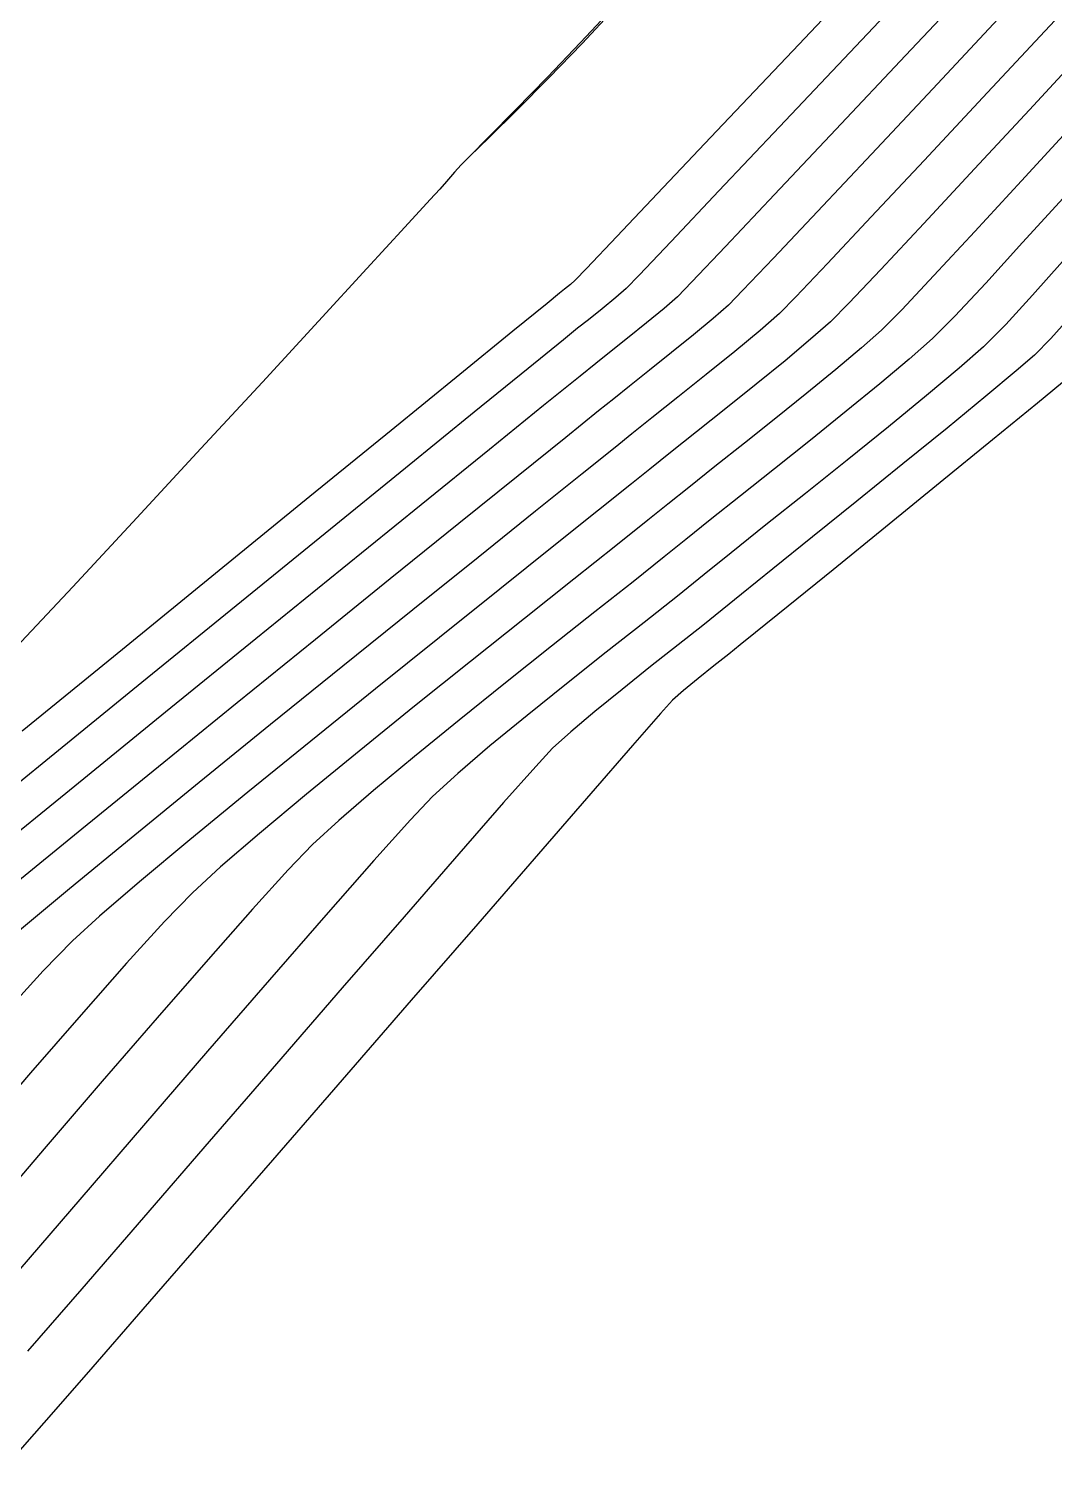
# Model space of a CAD drawing. Header units: metres. Extents: x 708868 to 711043, y 5411316 to 5413138.
# Drawn here: x 709867.97 to 709890.03, y 5411788.65 to 5411819.4 of the extents above; entities that cross this region are included whole.
import ezdxf

# ---------------------------------------------------------------- set-up
doc = ezdxf.new("R2010")
doc.units = ezdxf.units.M
for name, color, linetype in [('Rionegro 2010_Contours', 7, 'Continuous'), ('Rionegro 2014_Contours', 7, 'Continuous'), ('Rionegro 2018_Contours', 7, 'Continuous')]:
    doc.layers.add(name, color=color, linetype=linetype)

msp = doc.modelspace()

# ---------------------------------------------------------------- linework, layer by layer
at = {"layer": 'Rionegro 2010_Contours'}
for points in [[(709887.273, 5411820.624, 234), (709885.628, 5411818.882, 234), (709884.12, 5411817.284, 234), (709882.816, 5411815.905, 234), (709881.787, 5411814.816, 234), (709881.1, 5411814.092, 234), (709880.824, 5411813.805, 234), (709880.601, 5411813.613, 234), (709880.306, 5411813.373, 234), (709880.008, 5411813.136, 234), (709879.777, 5411812.952, 234), (709879.476, 5411812.707, 234), (709878.712, 5411812.087, 234), (709877.555, 5411811.147, 234), (709876.076, 5411809.946, 234), (709874.344, 5411808.539, 234), (709872.43, 5411806.983, 234), (709870.405, 5411805.336, 234), (709868.337, 5411803.653, 234), (709866.298, 5411801.991, 234)], [(709891.151, 5411820.758, 237), (709889.824, 5411819.34, 237), (709888.494, 5411817.917, 237), (709887.227, 5411816.562, 237), (709886.09, 5411815.346, 237), (709885.148, 5411814.344, 237), (709884.468, 5411813.628, 237), (709884.116, 5411813.27, 237), (709883.699, 5411812.904, 237), (709883.154, 5411812.452, 237), (709882.544, 5411811.96, 237), (709881.93, 5411811.471, 237), (709881.376, 5411811.03, 237), (709880.942, 5411810.682, 237), (709880.583, 5411810.392, 237), (709879.871, 5411809.821, 237), (709878.868, 5411809.017, 237), (709877.636, 5411808.027, 237), (709876.234, 5411806.901, 237), (709874.726, 5411805.686, 237), (709873.173, 5411804.43, 237), (709871.635, 5411803.183, 237), (709870.174, 5411801.991, 237), (709868.852, 5411800.903, 237), (709867.73, 5411799.968, 237)], [(709886.064, 5411820.676, 233), (709884.403, 5411818.921, 233), (709882.9, 5411817.332, 233), (709881.617, 5411815.978, 233), (709880.619, 5411814.923, 233), (709879.968, 5411814.236, 233), (709879.727, 5411813.984, 233), (709879.624, 5411813.897, 233), (709879.494, 5411813.792, 233), (709879.389, 5411813.708, 233), (709879.119, 5411813.488, 233), (709878.38, 5411812.887, 233), (709877.24, 5411811.959, 233), (709875.764, 5411810.757, 233), (709874.019, 5411809.335, 233), (709872.07, 5411807.748, 233), (709869.986, 5411806.049, 233), (709867.83, 5411804.292, 233)], [(709880.522, 5411819.823, 232), (709879.841, 5411819.096, 232), (709879.126, 5411818.352, 232), (709878.444, 5411817.653, 232), (709877.863, 5411817.064, 232), (709877.45, 5411816.647, 232), (709877.271, 5411816.466, 232), (709877.129, 5411816.306, 232), (709876.955, 5411816.107, 232), (709876.813, 5411815.947, 232), (709876.605, 5411815.719, 232), (709876.064, 5411815.13, 232), (709875.246, 5411814.239, 232), (709874.205, 5411813.107, 232), (709872.997, 5411811.796, 232), (709871.676, 5411810.366, 232), (709870.298, 5411808.878, 232), (709868.918, 5411807.393, 232), (709867.59, 5411805.971, 232)], [(709888.824, 5411819.605, 236), (709887.413, 5411818.102, 236), (709886.095, 5411816.698, 236), (709884.934, 5411815.462, 236), (709883.991, 5411814.463, 236), (709883.332, 5411813.769, 236), (709883.019, 5411813.448, 236), (709882.695, 5411813.164, 236), (709882.272, 5411812.813, 236), (709881.798, 5411812.431, 236), (709881.321, 5411812.051, 236), (709880.891, 5411811.709, 236), (709880.554, 5411811.438, 236), (709880.227, 5411811.175, 236), (709879.522, 5411810.607, 236), (709878.499, 5411809.783, 236), (709877.22, 5411808.752, 236), (709875.746, 5411807.562, 236), (709874.137, 5411806.262, 236), (709872.455, 5411804.901, 236), (709870.76, 5411803.526, 236), (709869.114, 5411802.186, 236), (709867.578, 5411800.931, 236)], [(709890.709, 5411818.959, 238), (709889.495, 5411817.653, 238), (709888.31, 5411816.378, 238), (709887.223, 5411815.208, 238), (709886.299, 5411814.22, 238), (709885.607, 5411813.489, 238), (709885.213, 5411813.091, 238), (709884.788, 5411812.715, 238), (709884.239, 5411812.256, 238), (709883.615, 5411811.75, 238), (709882.965, 5411811.229, 238), (709882.335, 5411810.728, 238), (709881.774, 5411810.283, 238), (709881.331, 5411809.925, 238), (709880.937, 5411809.609, 238), (709880.228, 5411809.043, 238), (709879.263, 5411808.273, 238), (709878.102, 5411807.345, 238), (709876.804, 5411806.306, 238), (709875.429, 5411805.201, 238), (709874.037, 5411804.077, 238), (709872.687, 5411802.98, 238), (709871.44, 5411801.955, 238), (709870.356, 5411801.05, 238), (709869.493, 5411800.311, 238), (709868.912, 5411799.783, 238), (709868.286, 5411799.136, 238), (709867.457, 5411798.225, 238)], [(709890.382, 5411817.275, 239), (709889.32, 5411816.121, 239), (709888.317, 5411815.032, 239), (709887.438, 5411814.084, 239), (709886.748, 5411813.352, 239), (709886.311, 5411812.913, 239), (709885.879, 5411812.53, 239), (709885.331, 5411812.068, 239), (709884.704, 5411811.555, 239), (709884.036, 5411811.018, 239), (709883.366, 5411810.483, 239), (709882.731, 5411809.979, 239), (709882.169, 5411809.532, 239), (709881.719, 5411809.169, 239), (709881.29, 5411808.825, 239), (709880.596, 5411808.274, 239), (709879.692, 5411807.557, 239), (709878.633, 5411806.715, 239), (709877.474, 5411805.791, 239), (709876.27, 5411804.825, 239), (709875.075, 5411803.859, 239), (709873.945, 5411802.934, 239), (709872.935, 5411802.091, 239), (709872.099, 5411801.371, 239), (709871.493, 5411800.817, 239), (709870.893, 5411800.198, 239), (709870.076, 5411799.3, 239), (709869.097, 5411798.194, 239), (709868.011, 5411796.947, 239), (709866.874, 5411795.626, 239)], [(709890.207, 5411814.391, 241), (709889.562, 5411813.666, 241), (709888.983, 5411813.036, 241), (709888.505, 5411812.556, 241), (709887.982, 5411812.093, 241), (709887.281, 5411811.505, 241), (709886.459, 5411810.832, 241), (709885.571, 5411810.117, 241), (709884.675, 5411809.4, 241), (709883.826, 5411808.723, 241), (709883.081, 5411808.128, 241), (709882.496, 5411807.656, 241), (709881.922, 5411807.194, 241), (709881.205, 5411806.627, 241), (709880.394, 5411805.987, 241), (709879.539, 5411805.309, 241), (709878.688, 5411804.626, 241), (709877.891, 5411803.972, 241), (709877.198, 5411803.381, 241), (709876.656, 5411802.886, 241), (709876.18, 5411802.384, 241), (709875.394, 5411801.508, 241), (709874.362, 5411800.336, 241), (709873.149, 5411798.944, 241), (709871.82, 5411797.41, 241), (709870.438, 5411795.81, 241), (709869.07, 5411794.221, 241), (709867.778, 5411792.72, 241)], [(709890.38, 5411813.21, 242), (709889.955, 5411812.736, 242), (709889.603, 5411812.377, 242), (709889.21, 5411812.036, 242), (709888.559, 5411811.493, 242), (709887.722, 5411810.808, 242), (709886.772, 5411810.036, 242), (709885.783, 5411809.236, 242), (709884.826, 5411808.465, 242), (709883.976, 5411807.78, 242), (709883.304, 5411807.239, 242), (709882.884, 5411806.899, 242), (709882.466, 5411806.564, 242), (709881.938, 5411806.146, 242), (709881.344, 5411805.678, 242), (709880.732, 5411805.189, 242), (709880.146, 5411804.712, 242), (709879.632, 5411804.279, 242), (709879.237, 5411803.921, 242), (709878.878, 5411803.533, 242), (709878.185, 5411802.753, 242), (709877.219, 5411801.652, 242), (709876.043, 5411800.301, 242), (709874.715, 5411798.772, 242), (709873.298, 5411797.136, 242), (709871.851, 5411795.465, 242), (709870.437, 5411793.83, 242), (709869.116, 5411792.303, 242), (709867.948, 5411790.956, 242)], [(709890.37, 5411811.92, 243), (709889.668, 5411811.343, 243), (709888.701, 5411810.552, 243), (709887.575, 5411809.635, 243), (709886.395, 5411808.677, 243), (709885.269, 5411807.762, 243), (709884.302, 5411806.978, 243), (709883.602, 5411806.41, 243), (709883.273, 5411806.143, 243), (709883.026, 5411805.946, 243), (709882.707, 5411805.694, 243), (709882.366, 5411805.422, 243), (709882.053, 5411805.164, 243), (709881.819, 5411804.955, 243), (709881.562, 5411804.669, 243), (709880.957, 5411803.98, 243), (709880.062, 5411802.953, 243), (709878.933, 5411801.655, 243), (709877.627, 5411800.151, 243), (709876.2, 5411798.508, 243), (709874.71, 5411796.791, 243), (709873.214, 5411795.068, 243), (709871.768, 5411793.403, 243), (709870.429, 5411791.863, 243), (709869.254, 5411790.514, 243), (709868.3, 5411789.422, 243), (709867.624, 5411788.654, 243)]]:
    msp.add_polyline3d(points, dxfattribs=at)
at = {"layer": 'Rionegro 2014_Contours'}
for points in [[(709887.273, 5411820.624, 234), (709885.628, 5411818.882, 234), (709884.12, 5411817.284, 234), (709882.816, 5411815.905, 234), (709881.787, 5411814.816, 234), (709881.1, 5411814.092, 234), (709880.824, 5411813.805, 234), (709880.601, 5411813.613, 234), (709880.306, 5411813.373, 234), (709880.008, 5411813.136, 234), (709879.777, 5411812.952, 234), (709879.476, 5411812.707, 234), (709878.712, 5411812.087, 234), (709877.555, 5411811.147, 234), (709876.076, 5411809.946, 234), (709874.344, 5411808.539, 234), (709872.43, 5411806.983, 234), (709870.405, 5411805.336, 234), (709868.337, 5411803.653, 234), (709866.298, 5411801.991, 234)], [(709891.151, 5411820.758, 237), (709889.824, 5411819.34, 237), (709888.494, 5411817.917, 237), (709887.227, 5411816.562, 237), (709886.09, 5411815.346, 237), (709885.148, 5411814.344, 237), (709884.468, 5411813.628, 237), (709884.116, 5411813.27, 237), (709883.699, 5411812.904, 237), (709883.154, 5411812.452, 237), (709882.544, 5411811.96, 237), (709881.93, 5411811.471, 237), (709881.376, 5411811.03, 237), (709880.942, 5411810.682, 237), (709880.583, 5411810.392, 237), (709879.871, 5411809.821, 237), (709878.868, 5411809.017, 237), (709877.636, 5411808.027, 237), (709876.234, 5411806.901, 237), (709874.726, 5411805.686, 237), (709873.173, 5411804.43, 237), (709871.635, 5411803.183, 237), (709870.174, 5411801.991, 237), (709868.852, 5411800.903, 237), (709867.73, 5411799.968, 237)], [(709886.064, 5411820.676, 233), (709884.403, 5411818.921, 233), (709882.9, 5411817.332, 233), (709881.617, 5411815.978, 233), (709880.619, 5411814.923, 233), (709879.968, 5411814.236, 233), (709879.727, 5411813.984, 233), (709879.624, 5411813.897, 233), (709879.494, 5411813.792, 233), (709879.389, 5411813.708, 233), (709879.119, 5411813.488, 233), (709878.38, 5411812.887, 233), (709877.24, 5411811.959, 233), (709875.764, 5411810.757, 233), (709874.019, 5411809.335, 233), (709872.07, 5411807.748, 233), (709869.986, 5411806.049, 233), (709867.83, 5411804.292, 233)], [(709888.442, 5411820.531, 235), (709886.831, 5411818.82, 235), (709885.33, 5411817.227, 235), (709884.014, 5411815.831, 235), (709882.958, 5411814.712, 235), (709882.236, 5411813.951, 235), (709881.922, 5411813.627, 235), (709881.635, 5411813.377, 235), (709881.257, 5411813.067, 235), (709880.846, 5411812.738, 235), (709880.463, 5411812.433, 235), (709880.166, 5411812.195, 235), (709879.831, 5411811.924, 235), (709879.045, 5411811.289, 235), (709877.881, 5411810.346, 235), (709876.412, 5411809.157, 235), (709874.712, 5411807.78, 235), (709872.854, 5411806.274, 235), (709870.913, 5411804.698, 235), (709868.962, 5411803.111, 235), (709867.074, 5411801.573, 235)], [(709880.556, 5411819.806, 232), (709879.876, 5411819.078, 232), (709879.156, 5411818.336, 232), (709878.466, 5411817.643, 232), (709877.874, 5411817.058, 232), (709877.453, 5411816.646, 232), (709877.271, 5411816.466, 232), (709877.129, 5411816.306, 232), (709876.955, 5411816.107, 232), (709876.813, 5411815.947, 232), (709876.605, 5411815.719, 232), (709876.064, 5411815.13, 232), (709875.246, 5411814.239, 232), (709874.205, 5411813.107, 232), (709872.997, 5411811.796, 232), (709871.676, 5411810.366, 232), (709870.298, 5411808.878, 232), (709868.918, 5411807.393, 232), (709867.59, 5411805.971, 232)], [(709888.824, 5411819.605, 236), (709887.413, 5411818.102, 236), (709886.095, 5411816.698, 236), (709884.934, 5411815.462, 236), (709883.991, 5411814.463, 236), (709883.332, 5411813.769, 236), (709883.019, 5411813.448, 236), (709882.695, 5411813.164, 236), (709882.272, 5411812.813, 236), (709881.798, 5411812.431, 236), (709881.321, 5411812.051, 236), (709880.891, 5411811.709, 236), (709880.554, 5411811.438, 236), (709880.227, 5411811.175, 236), (709879.522, 5411810.607, 236), (709878.499, 5411809.783, 236), (709877.22, 5411808.752, 236), (709875.746, 5411807.562, 236), (709874.137, 5411806.262, 236), (709872.455, 5411804.901, 236), (709870.76, 5411803.526, 236), (709869.114, 5411802.186, 236), (709867.578, 5411800.931, 236)], [(709890.709, 5411818.959, 238), (709889.495, 5411817.653, 238), (709888.31, 5411816.378, 238), (709887.223, 5411815.208, 238), (709886.299, 5411814.22, 238), (709885.607, 5411813.489, 238), (709885.213, 5411813.091, 238), (709884.788, 5411812.715, 238), (709884.239, 5411812.256, 238), (709883.615, 5411811.75, 238), (709882.965, 5411811.229, 238), (709882.335, 5411810.728, 238), (709881.774, 5411810.283, 238), (709881.331, 5411809.925, 238), (709880.937, 5411809.609, 238), (709880.228, 5411809.043, 238), (709879.263, 5411808.273, 238), (709878.102, 5411807.345, 238), (709876.804, 5411806.306, 238), (709875.429, 5411805.201, 238), (709874.037, 5411804.077, 238), (709872.687, 5411802.98, 238), (709871.44, 5411801.955, 238), (709870.356, 5411801.05, 238), (709869.493, 5411800.311, 238), (709868.912, 5411799.783, 238), (709868.286, 5411799.136, 238), (709867.457, 5411798.225, 238)], [(709890.382, 5411817.275, 239), (709889.32, 5411816.121, 239), (709888.317, 5411815.032, 239), (709887.438, 5411814.084, 239), (709886.748, 5411813.352, 239), (709886.311, 5411812.913, 239), (709885.879, 5411812.53, 239), (709885.331, 5411812.068, 239), (709884.704, 5411811.555, 239), (709884.036, 5411811.018, 239), (709883.366, 5411810.483, 239), (709882.731, 5411809.979, 239), (709882.169, 5411809.532, 239), (709881.719, 5411809.169, 239), (709881.29, 5411808.825, 239), (709880.596, 5411808.274, 239), (709879.692, 5411807.557, 239), (709878.633, 5411806.715, 239), (709877.474, 5411805.791, 239), (709876.27, 5411804.825, 239), (709875.075, 5411803.859, 239), (709873.945, 5411802.934, 239), (709872.935, 5411802.091, 239), (709872.099, 5411801.371, 239), (709871.493, 5411800.817, 239), (709870.893, 5411800.198, 239), (709870.076, 5411799.3, 239), (709869.097, 5411798.194, 239), (709868.011, 5411796.947, 239), (709866.874, 5411795.626, 239)], [(709890.216, 5411815.751, 240), (709889.347, 5411814.794, 240), (709888.553, 5411813.925, 240), (709887.889, 5411813.216, 240), (709887.408, 5411812.734, 240), (709886.91, 5411812.292, 240), (709886.277, 5411811.759, 240), (709885.553, 5411811.167, 240), (709884.783, 5411810.547, 240), (709884.009, 5411809.93, 240), (709883.276, 5411809.348, 240), (709882.627, 5411808.831, 240), (709882.107, 5411808.412, 240), (709881.638, 5411808.035, 240), (709880.968, 5411807.504, 240), (709880.144, 5411806.853, 240), (709879.214, 5411806.117, 240), (709878.226, 5411805.33, 240), (709877.227, 5411804.527, 240), (709876.265, 5411803.744, 240), (709875.387, 5411803.013, 240), (709874.641, 5411802.371, 240), (709874.075, 5411801.852, 240), (709873.551, 5411801.308, 240), (709872.785, 5411800.463, 240), (709871.828, 5411799.382, 240), (709870.734, 5411798.129, 240), (709869.555, 5411796.766, 240), (709868.344, 5411795.359, 240), (709867.154, 5411793.971, 240)], [(709890.207, 5411814.391, 241), (709889.562, 5411813.666, 241), (709888.983, 5411813.036, 241), (709888.505, 5411812.556, 241), (709887.982, 5411812.093, 241), (709887.281, 5411811.505, 241), (709886.459, 5411810.832, 241), (709885.571, 5411810.117, 241), (709884.675, 5411809.4, 241), (709883.826, 5411808.723, 241), (709883.081, 5411808.128, 241), (709882.496, 5411807.656, 241), (709881.922, 5411807.194, 241), (709881.205, 5411806.627, 241), (709880.394, 5411805.987, 241), (709879.539, 5411805.309, 241), (709878.688, 5411804.626, 241), (709877.891, 5411803.972, 241), (709877.198, 5411803.381, 241), (709876.656, 5411802.886, 241), (709876.18, 5411802.384, 241), (709875.394, 5411801.508, 241), (709874.362, 5411800.336, 241), (709873.149, 5411798.944, 241), (709871.82, 5411797.41, 241), (709870.438, 5411795.81, 241), (709869.07, 5411794.221, 241), (709867.778, 5411792.72, 241)], [(709890.38, 5411813.21, 242), (709889.955, 5411812.736, 242), (709889.603, 5411812.377, 242), (709889.21, 5411812.036, 242), (709888.559, 5411811.493, 242), (709887.722, 5411810.808, 242), (709886.772, 5411810.036, 242), (709885.783, 5411809.236, 242), (709884.826, 5411808.465, 242), (709883.976, 5411807.78, 242), (709883.304, 5411807.239, 242), (709882.884, 5411806.899, 242), (709882.466, 5411806.564, 242), (709881.938, 5411806.146, 242), (709881.344, 5411805.678, 242), (709880.732, 5411805.189, 242), (709880.146, 5411804.712, 242), (709879.632, 5411804.279, 242), (709879.237, 5411803.921, 242), (709878.878, 5411803.533, 242), (709878.185, 5411802.753, 242), (709877.219, 5411801.652, 242), (709876.043, 5411800.301, 242), (709874.715, 5411798.772, 242), (709873.298, 5411797.136, 242), (709871.851, 5411795.465, 242), (709870.437, 5411793.83, 242), (709869.116, 5411792.303, 242), (709867.948, 5411790.956, 242)], [(709890.37, 5411811.92, 243), (709889.668, 5411811.343, 243), (709888.701, 5411810.552, 243), (709887.575, 5411809.635, 243), (709886.395, 5411808.677, 243), (709885.269, 5411807.762, 243), (709884.302, 5411806.978, 243), (709883.602, 5411806.41, 243), (709883.273, 5411806.143, 243), (709883.026, 5411805.946, 243), (709882.707, 5411805.694, 243), (709882.366, 5411805.422, 243), (709882.053, 5411805.164, 243), (709881.819, 5411804.955, 243), (709881.562, 5411804.669, 243), (709880.957, 5411803.98, 243), (709880.062, 5411802.953, 243), (709878.933, 5411801.655, 243), (709877.627, 5411800.151, 243), (709876.2, 5411798.508, 243), (709874.71, 5411796.791, 243), (709873.214, 5411795.068, 243), (709871.768, 5411793.403, 243), (709870.429, 5411791.863, 243), (709869.254, 5411790.514, 243), (709868.3, 5411789.422, 243), (709867.624, 5411788.654, 243)]]:
    msp.add_polyline3d(points, dxfattribs=at)
at = {"layer": 'Rionegro 2018_Contours'}
for points in [[(709887.273, 5411820.624, 234), (709885.628, 5411818.882, 234), (709884.12, 5411817.284, 234), (709882.816, 5411815.905, 234), (709881.787, 5411814.816, 234), (709881.1, 5411814.092, 234), (709880.824, 5411813.805, 234), (709880.601, 5411813.613, 234), (709880.306, 5411813.373, 234), (709880.008, 5411813.136, 234), (709879.777, 5411812.952, 234), (709879.476, 5411812.707, 234), (709878.712, 5411812.087, 234), (709877.555, 5411811.147, 234), (709876.076, 5411809.946, 234), (709874.344, 5411808.539, 234), (709872.43, 5411806.983, 234), (709870.405, 5411805.336, 234), (709868.337, 5411803.653, 234), (709866.298, 5411801.991, 234)], [(709891.151, 5411820.758, 237), (709889.824, 5411819.34, 237), (709888.494, 5411817.917, 237), (709887.227, 5411816.562, 237), (709886.09, 5411815.346, 237), (709885.148, 5411814.344, 237), (709884.468, 5411813.628, 237), (709884.116, 5411813.27, 237), (709883.699, 5411812.904, 237), (709883.154, 5411812.452, 237), (709882.544, 5411811.96, 237), (709881.93, 5411811.471, 237), (709881.376, 5411811.03, 237), (709880.942, 5411810.682, 237), (709880.583, 5411810.392, 237), (709879.871, 5411809.821, 237), (709878.868, 5411809.017, 237), (709877.636, 5411808.027, 237), (709876.234, 5411806.901, 237), (709874.726, 5411805.686, 237), (709873.173, 5411804.43, 237), (709871.635, 5411803.183, 237), (709870.174, 5411801.991, 237), (709868.852, 5411800.903, 237), (709867.73, 5411799.968, 237)], [(709886.064, 5411820.676, 233), (709884.403, 5411818.921, 233), (709882.9, 5411817.332, 233), (709881.617, 5411815.978, 233), (709880.619, 5411814.923, 233), (709879.968, 5411814.236, 233), (709879.727, 5411813.984, 233), (709879.624, 5411813.897, 233), (709879.494, 5411813.792, 233), (709879.389, 5411813.708, 233), (709879.119, 5411813.488, 233), (709878.38, 5411812.887, 233), (709877.24, 5411811.959, 233), (709875.764, 5411810.757, 233), (709874.019, 5411809.335, 233), (709872.07, 5411807.748, 233), (709869.986, 5411806.049, 233), (709867.83, 5411804.292, 233)], [(709888.442, 5411820.531, 235), (709886.831, 5411818.82, 235), (709885.33, 5411817.227, 235), (709884.014, 5411815.831, 235), (709882.958, 5411814.712, 235), (709882.236, 5411813.951, 235), (709881.922, 5411813.627, 235), (709881.635, 5411813.377, 235), (709881.257, 5411813.067, 235), (709880.846, 5411812.738, 235), (709880.463, 5411812.433, 235), (709880.166, 5411812.195, 235), (709879.831, 5411811.924, 235), (709879.045, 5411811.289, 235), (709877.881, 5411810.346, 235), (709876.412, 5411809.157, 235), (709874.712, 5411807.78, 235), (709872.854, 5411806.274, 235), (709870.913, 5411804.698, 235), (709868.962, 5411803.111, 235), (709867.074, 5411801.573, 235)], [(709880.556, 5411819.806, 232), (709879.876, 5411819.078, 232), (709879.156, 5411818.336, 232), (709878.466, 5411817.643, 232), (709877.874, 5411817.058, 232), (709877.453, 5411816.646, 232), (709877.271, 5411816.466, 232), (709877.129, 5411816.306, 232), (709876.955, 5411816.107, 232), (709876.813, 5411815.947, 232), (709876.605, 5411815.719, 232), (709876.064, 5411815.13, 232), (709875.246, 5411814.239, 232), (709874.205, 5411813.107, 232), (709872.997, 5411811.796, 232), (709871.676, 5411810.366, 232), (709870.298, 5411808.878, 232), (709868.918, 5411807.393, 232), (709867.59, 5411805.971, 232)], [(709888.824, 5411819.605, 236), (709887.413, 5411818.102, 236), (709886.095, 5411816.698, 236), (709884.934, 5411815.462, 236), (709883.991, 5411814.463, 236), (709883.332, 5411813.769, 236), (709883.019, 5411813.448, 236), (709882.695, 5411813.164, 236), (709882.272, 5411812.813, 236), (709881.798, 5411812.431, 236), (709881.321, 5411812.051, 236), (709880.891, 5411811.709, 236), (709880.554, 5411811.438, 236), (709880.227, 5411811.175, 236), (709879.522, 5411810.607, 236), (709878.499, 5411809.783, 236), (709877.22, 5411808.752, 236), (709875.746, 5411807.562, 236), (709874.137, 5411806.262, 236), (709872.455, 5411804.901, 236), (709870.76, 5411803.526, 236), (709869.114, 5411802.186, 236), (709867.578, 5411800.931, 236)], [(709890.709, 5411818.959, 238), (709889.495, 5411817.653, 238), (709888.31, 5411816.378, 238), (709887.223, 5411815.208, 238), (709886.299, 5411814.22, 238), (709885.607, 5411813.489, 238), (709885.213, 5411813.091, 238), (709884.788, 5411812.715, 238), (709884.239, 5411812.256, 238), (709883.615, 5411811.75, 238), (709882.965, 5411811.229, 238), (709882.335, 5411810.728, 238), (709881.774, 5411810.283, 238), (709881.331, 5411809.925, 238), (709880.937, 5411809.609, 238), (709880.228, 5411809.043, 238), (709879.263, 5411808.273, 238), (709878.102, 5411807.345, 238), (709876.804, 5411806.306, 238), (709875.429, 5411805.201, 238), (709874.037, 5411804.077, 238), (709872.687, 5411802.98, 238), (709871.44, 5411801.955, 238), (709870.356, 5411801.05, 238), (709869.493, 5411800.311, 238), (709868.912, 5411799.783, 238), (709868.286, 5411799.136, 238), (709867.457, 5411798.225, 238)], [(709890.382, 5411817.275, 239), (709889.32, 5411816.121, 239), (709888.317, 5411815.032, 239), (709887.438, 5411814.084, 239), (709886.748, 5411813.352, 239), (709886.311, 5411812.913, 239), (709885.879, 5411812.53, 239), (709885.331, 5411812.068, 239), (709884.704, 5411811.555, 239), (709884.036, 5411811.018, 239), (709883.366, 5411810.483, 239), (709882.731, 5411809.979, 239), (709882.169, 5411809.532, 239), (709881.719, 5411809.169, 239), (709881.29, 5411808.825, 239), (709880.596, 5411808.274, 239), (709879.692, 5411807.557, 239), (709878.633, 5411806.715, 239), (709877.474, 5411805.791, 239), (709876.27, 5411804.825, 239), (709875.075, 5411803.859, 239), (709873.945, 5411802.934, 239), (709872.935, 5411802.091, 239), (709872.099, 5411801.371, 239), (709871.493, 5411800.817, 239), (709870.893, 5411800.198, 239), (709870.076, 5411799.3, 239), (709869.097, 5411798.194, 239), (709868.011, 5411796.947, 239), (709866.874, 5411795.626, 239)], [(709890.216, 5411815.751, 240), (709889.347, 5411814.794, 240), (709888.553, 5411813.925, 240), (709887.889, 5411813.216, 240), (709887.408, 5411812.734, 240), (709886.91, 5411812.292, 240), (709886.277, 5411811.759, 240), (709885.553, 5411811.167, 240), (709884.783, 5411810.547, 240), (709884.009, 5411809.93, 240), (709883.276, 5411809.348, 240), (709882.627, 5411808.831, 240), (709882.107, 5411808.412, 240), (709881.638, 5411808.035, 240), (709880.968, 5411807.504, 240), (709880.144, 5411806.853, 240), (709879.214, 5411806.117, 240), (709878.226, 5411805.33, 240), (709877.227, 5411804.527, 240), (709876.265, 5411803.744, 240), (709875.387, 5411803.013, 240), (709874.641, 5411802.371, 240), (709874.075, 5411801.852, 240), (709873.551, 5411801.308, 240), (709872.785, 5411800.463, 240), (709871.828, 5411799.382, 240), (709870.734, 5411798.129, 240), (709869.555, 5411796.766, 240), (709868.344, 5411795.359, 240), (709867.154, 5411793.971, 240)], [(709890.207, 5411814.391, 241), (709889.562, 5411813.666, 241), (709888.983, 5411813.036, 241), (709888.505, 5411812.556, 241), (709887.982, 5411812.093, 241), (709887.281, 5411811.505, 241), (709886.459, 5411810.832, 241), (709885.571, 5411810.117, 241), (709884.675, 5411809.4, 241), (709883.826, 5411808.723, 241), (709883.081, 5411808.128, 241), (709882.496, 5411807.656, 241), (709881.922, 5411807.194, 241), (709881.205, 5411806.627, 241), (709880.394, 5411805.987, 241), (709879.539, 5411805.309, 241), (709878.688, 5411804.626, 241), (709877.891, 5411803.972, 241), (709877.198, 5411803.381, 241), (709876.656, 5411802.886, 241), (709876.18, 5411802.384, 241), (709875.394, 5411801.508, 241), (709874.362, 5411800.336, 241), (709873.149, 5411798.944, 241), (709871.82, 5411797.41, 241), (709870.438, 5411795.81, 241), (709869.07, 5411794.221, 241), (709867.778, 5411792.72, 241)], [(709890.38, 5411813.21, 242), (709889.955, 5411812.736, 242), (709889.603, 5411812.377, 242), (709889.21, 5411812.036, 242), (709888.559, 5411811.493, 242), (709887.722, 5411810.808, 242), (709886.772, 5411810.036, 242), (709885.783, 5411809.236, 242), (709884.826, 5411808.465, 242), (709883.976, 5411807.78, 242), (709883.304, 5411807.239, 242), (709882.884, 5411806.899, 242), (709882.466, 5411806.564, 242), (709881.938, 5411806.146, 242), (709881.344, 5411805.678, 242), (709880.732, 5411805.189, 242), (709880.146, 5411804.712, 242), (709879.632, 5411804.279, 242), (709879.237, 5411803.921, 242), (709878.878, 5411803.533, 242), (709878.185, 5411802.753, 242), (709877.219, 5411801.652, 242), (709876.043, 5411800.301, 242), (709874.715, 5411798.772, 242), (709873.298, 5411797.136, 242), (709871.851, 5411795.465, 242), (709870.437, 5411793.83, 242), (709869.116, 5411792.303, 242), (709867.948, 5411790.956, 242)], [(709890.37, 5411811.92, 243), (709889.668, 5411811.343, 243), (709888.701, 5411810.552, 243), (709887.575, 5411809.635, 243), (709886.395, 5411808.677, 243), (709885.269, 5411807.762, 243), (709884.302, 5411806.978, 243), (709883.602, 5411806.41, 243), (709883.273, 5411806.143, 243), (709883.026, 5411805.946, 243), (709882.707, 5411805.694, 243), (709882.366, 5411805.422, 243), (709882.053, 5411805.164, 243), (709881.819, 5411804.955, 243), (709881.562, 5411804.669, 243), (709880.957, 5411803.98, 243), (709880.062, 5411802.953, 243), (709878.933, 5411801.655, 243), (709877.627, 5411800.151, 243), (709876.2, 5411798.508, 243), (709874.71, 5411796.791, 243), (709873.214, 5411795.068, 243), (709871.768, 5411793.403, 243), (709870.429, 5411791.863, 243), (709869.254, 5411790.514, 243), (709868.3, 5411789.422, 243), (709867.624, 5411788.654, 243)]]:
    msp.add_polyline3d(points, dxfattribs=at)

doc.saveas('drawing.dxf')
